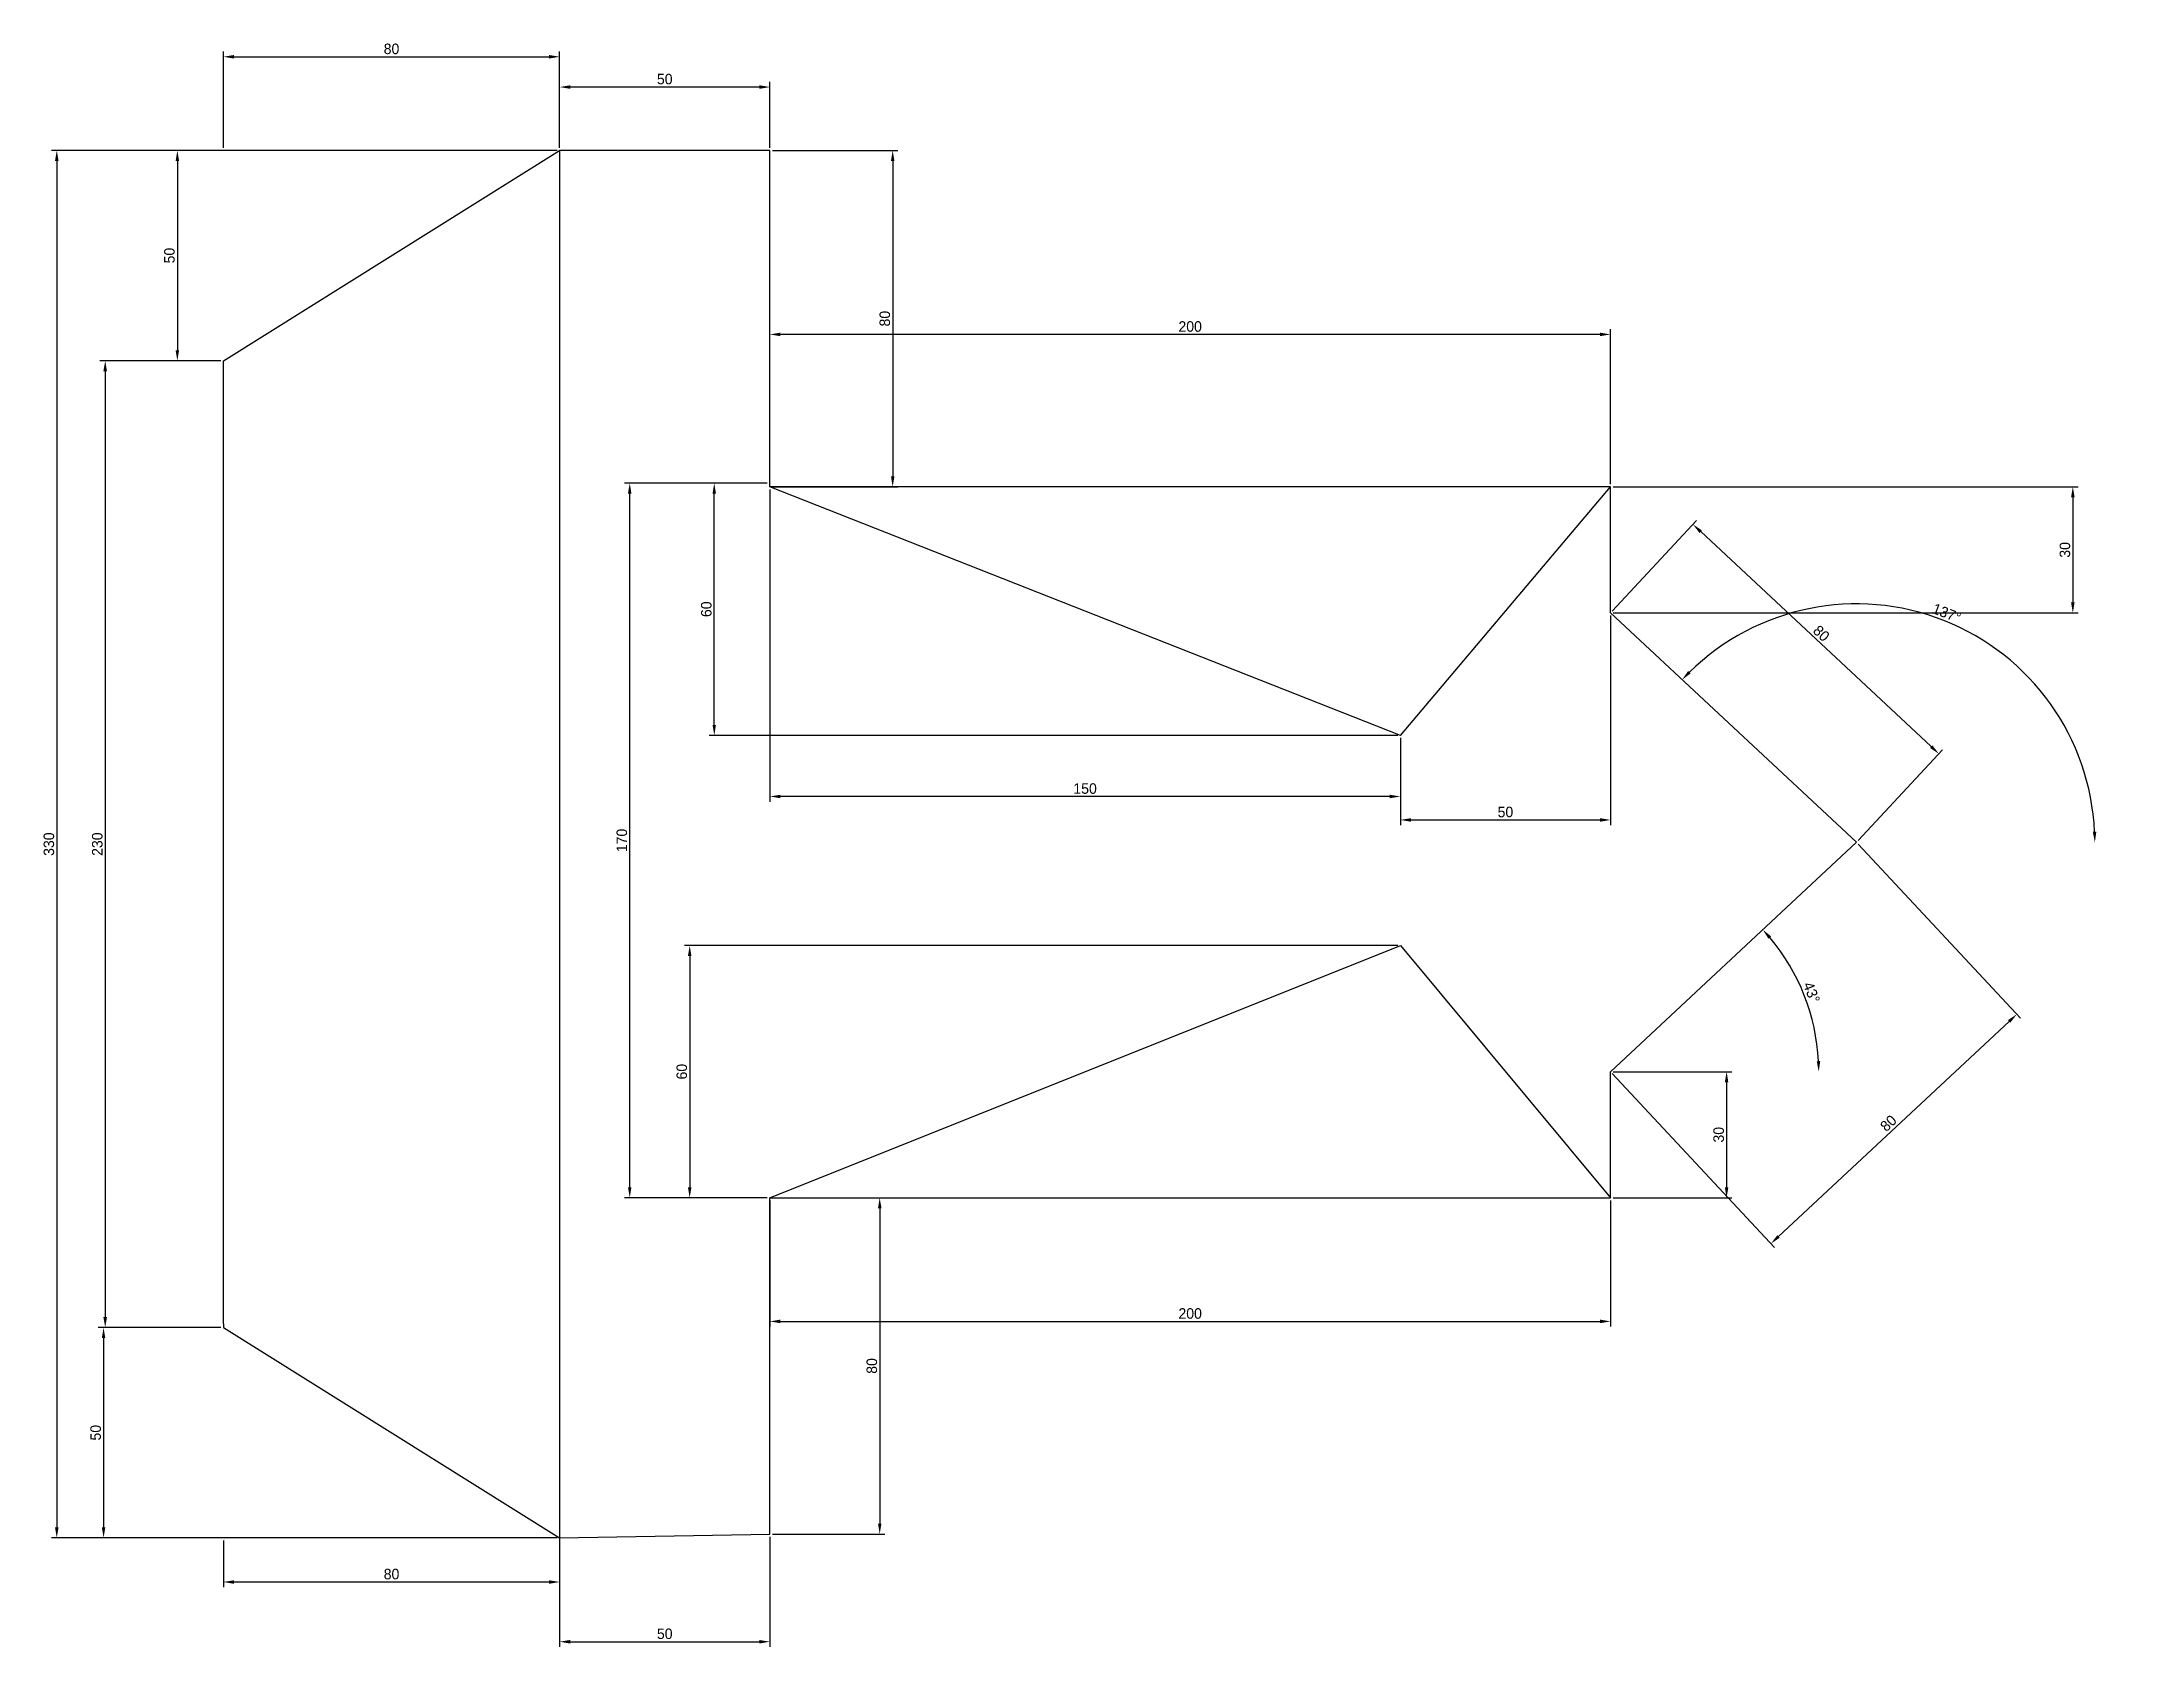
# Model space of a CAD drawing. Header units: millimetres. Extents: x -43 to 456, y -27 to 355.
import ezdxf

# ---------------------------------------------------------------- set-up
doc = ezdxf.new("R2010")
doc.units = ezdxf.units.MM
doc.dimstyles.new('ISO-25', dxfattribs={"dimtxt": 2.5, "dimasz": 2.5, "dimexe": 1.25, "dimexo": 0.625, "dimtad": 1, "dimtxsty": 'Standard', "dimcen": 2.5, "dimadec": 0, "dimazin": 0, "dimtfac": 1, "dimtmove": 0, "dimatfit": 3, "dimfxl": 1, "dimarcsym": 0})

# ---------------------------------------------------------------- blocks, each defined once
blk = doc.blocks.new('*D6')
at = {"color": 0, "lineweight": -2, "transparency": 16777216}
for p, q in [((80, -0.62), (80, -26.85)), ((130, -0.62), (130, -26.85)), ((82.5, -25.6), (127.5, -25.6))]:
    blk.add_line(p, q, dxfattribs=at)
at = {"color": 0, "transparency": 16777216}
for points in [[(82.5, -25.18), (82.5, -26.02), (80, -25.6)], [(127.5, -25.18), (127.5, -26.02), (130, -25.6)]]:
    blk.add_solid(points, dxfattribs=at)
at = {"layer": 'Defpoints', "color": 0, "transparency": 16777216}
for p in [(80, 0), (130, 0), (130, -25.6)]:
    blk.add_point(p, dxfattribs=at)
at = {"color": 0, "transparency": 16777216, "insert": (105, -23.72), "char_height": 2.5, "attachment_point": 5}
blk.add_mtext('50', dxfattribs=at)
blk = doc.blocks.new('*D7')
at = {"color": 0, "lineweight": -2, "transparency": 16777216}
for p, q in [((130.63, 80), (157.39, 80)), ((156.14, 77.5), (156.14, 2.5)), ((130.63, 0), (157.39, 0))]:
    blk.add_line(p, q, dxfattribs=at)
at = {"color": 0, "transparency": 16777216}
for points in [[(155.73, 77.5), (156.56, 77.5), (156.14, 80)], [(155.73, 2.5), (156.56, 2.5), (156.14, 0)]]:
    blk.add_solid(points, dxfattribs=at)
at = {"layer": 'Defpoints', "color": 0, "transparency": 16777216}
for p in [(130, 80), (130, 0), (156.14, 0)]:
    blk.add_point(p, dxfattribs=at)
at = {"color": 0, "transparency": 16777216, "insert": (154.27, 40), "char_height": 2.5, "attachment_point": 5, "rotation": 90}
blk.add_mtext('80', dxfattribs=at)
blk = doc.blocks.new('*D8')
at = {"color": 0, "lineweight": -2, "transparency": 16777216}
for p, q in [((130, 79.38), (130, 49.35)), ((330, 79.38), (330, 49.35)), ((132.5, 50.6), (327.5, 50.6))]:
    blk.add_line(p, q, dxfattribs=at)
at = {"color": 0, "transparency": 16777216}
for points in [[(132.5, 51.02), (132.5, 50.18), (130, 50.6)], [(327.5, 51.02), (327.5, 50.18), (330, 50.6)]]:
    blk.add_solid(points, dxfattribs=at)
at = {"layer": 'Defpoints', "color": 0, "transparency": 16777216}
for p in [(130, 80), (330, 80), (330, 50.6)]:
    blk.add_point(p, dxfattribs=at)
at = {"color": 0, "transparency": 16777216, "insert": (230, 52.47), "char_height": 2.5, "attachment_point": 5}
blk.add_mtext('200', dxfattribs=at)
blk = doc.blocks.new('*D9')
at = {"color": 0, "lineweight": -2, "transparency": 16777216}
for p, q in [((330.63, 110), (358.87, 110)), ((357.62, 107.5), (357.62, 82.5)), ((330.63, 80), (358.87, 80))]:
    blk.add_line(p, q, dxfattribs=at)
at = {"color": 0, "transparency": 16777216}
for points in [[(357.2, 107.5), (358.03, 107.5), (357.62, 110)], [(357.2, 82.5), (358.03, 82.5), (357.62, 80)]]:
    blk.add_solid(points, dxfattribs=at)
at = {"layer": 'Defpoints', "color": 0, "transparency": 16777216}
for p in [(330, 110), (330, 80), (357.62, 80)]:
    blk.add_point(p, dxfattribs=at)
at = {"color": 0, "transparency": 16777216, "insert": (355.74, 95), "char_height": 2.5, "attachment_point": 5, "rotation": 90}
blk.add_mtext('30', dxfattribs=at)
blk = doc.blocks.new('*D10')
at = {"color": 0, "lineweight": -2, "transparency": 16777216}
for p, q in [((388.93, 164.1), (427.51, 122.74)), ((424.83, 121.95), (369.98, 70.8)), ((330.43, 109.54), (369, 68.18))]:
    blk.add_line(p, q, dxfattribs=at)
at = {"color": 0, "transparency": 16777216}
for points in [[(424.54, 122.25), (425.11, 121.64), (426.65, 123.65)], [(369.69, 71.1), (370.26, 70.49), (368.15, 69.09)]]:
    blk.add_solid(points, dxfattribs=at)
at = {"layer": 'Defpoints', "color": 0, "transparency": 16777216}
for p in [(388.51, 164.56), (330, 110), (368.15, 69.09)]:
    blk.add_point(p, dxfattribs=at)
at = {"color": 0, "transparency": 16777216, "insert": (396.12, 97.74), "char_height": 2.5, "attachment_point": 5, "rotation": 43}
blk.add_mtext('80', dxfattribs=at)
blk = doc.blocks.new('*D11')
at = {"color": 0, "lineweight": -2, "transparency": 16777216}
for p, q in [((330.43, 219.58), (350.48, 241.08)), ((351.45, 238.46), (406.3, 187.31)), ((388.93, 165.02), (408.98, 186.52))]:
    blk.add_line(p, q, dxfattribs=at)
at = {"color": 0, "transparency": 16777216}
for points in [[(351.74, 238.76), (351.17, 238.15), (349.62, 240.16)], [(406.59, 187.61), (406.02, 187), (408.13, 185.6)]]:
    blk.add_solid(points, dxfattribs=at)
at = {"layer": 'Defpoints', "color": 0, "transparency": 16777216}
for p in [(330, 219.12), (408.13, 185.6), (388.51, 164.56)]:
    blk.add_point(p, dxfattribs=at)
at = {"color": 0, "transparency": 16777216, "insert": (380.16, 214.25), "char_height": 2.5, "attachment_point": 5, "rotation": 317}
blk.add_mtext('80', dxfattribs=at)
blk = doc.blocks.new('*D12')
at = {"color": 0, "lineweight": -2, "transparency": 16777216}
blk.add_arc((388.51, 164.56), 56.71, 2.5258, 134.4742, dxfattribs=at)
at = {"color": 0, "transparency": 16777216}
for points in [[(349.07, 204.74), (348.48, 205.32), (347.03, 203.24)], [(445.58, 167.07), (444.75, 167.05), (445.22, 164.56)]]:
    blk.add_solid(points, dxfattribs=at)
at = {"layer": 'Defpoints', "color": 0, "transparency": 16777216}
for p in [(330, 219.12), (428.14, 205.13), (388.51, 164.56), (388.51, 164.56), (447.72, 164.56)]:
    blk.add_point(p, dxfattribs=at)
at = {"color": 0, "transparency": 16777216, "insert": (409.98, 219.07), "char_height": 2.5, "attachment_point": 5, "rotation": 338.5}
blk.add_mtext('137°', dxfattribs=at)
blk = doc.blocks.new('*D13')
at = {"color": 0, "lineweight": -2, "transparency": 16777216}
blk.add_arc((330, 110), 49.54, 2.8919, 40.1081, dxfattribs=at)
at = {"color": 0, "transparency": 16777216}
for points in [[(367.57, 141.64), (368.2, 142.19), (366.23, 143.78)], [(379.89, 112.51), (379.06, 112.49), (379.54, 110)]]:
    blk.add_solid(points, dxfattribs=at)
at = {"layer": 'Defpoints', "color": 0, "transparency": 16777216}
for p in [(388.51, 164.56), (377.99, 122.26), (330, 110), (330, 110), (456.44, 110)]:
    blk.add_point(p, dxfattribs=at)
at = {"color": 0, "transparency": 16777216, "insert": (377.83, 128.84), "char_height": 2.5, "attachment_point": 5, "rotation": 291.5}
blk.add_mtext('43°', dxfattribs=at)
blk = doc.blocks.new('*D14')
at = {"color": 0, "lineweight": -2, "transparency": 16777216}
for p, q in [((330.63, 249.12), (441.24, 249.12)), ((439.99, 246.62), (439.99, 221.62)), ((330.63, 219.12), (441.24, 219.12))]:
    blk.add_line(p, q, dxfattribs=at)
at = {"color": 0, "transparency": 16777216}
for points in [[(439.57, 246.62), (440.41, 246.62), (439.99, 249.12)], [(439.57, 221.62), (440.41, 221.62), (439.99, 219.12)]]:
    blk.add_solid(points, dxfattribs=at)
at = {"layer": 'Defpoints', "color": 0, "transparency": 16777216}
for p in [(330, 249.12), (330, 219.12), (439.99, 219.12)]:
    blk.add_point(p, dxfattribs=at)
at = {"color": 0, "transparency": 16777216, "insert": (438.12, 234.12), "char_height": 2.5, "attachment_point": 5, "rotation": 90}
blk.add_mtext('30', dxfattribs=at)
blk = doc.blocks.new('*D15')
at = {"color": 0, "lineweight": -2, "transparency": 16777216}
for p, q in [((130, 249.74), (130, 286.62)), ((327.5, 285.37), (132.5, 285.37)), ((330, 249.74), (330, 286.62))]:
    blk.add_line(p, q, dxfattribs=at)
at = {"color": 0, "transparency": 16777216}
for points in [[(132.5, 285.78), (132.5, 284.95), (130, 285.37)], [(327.5, 285.78), (327.5, 284.95), (330, 285.37)]]:
    blk.add_solid(points, dxfattribs=at)
at = {"layer": 'Defpoints', "color": 0, "transparency": 16777216}
for p in [(130, 285.37), (130, 249.12), (330, 249.12)]:
    blk.add_point(p, dxfattribs=at)
at = {"color": 0, "transparency": 16777216, "insert": (230, 287.24), "char_height": 2.5, "attachment_point": 5}
blk.add_mtext('200', dxfattribs=at)
blk = doc.blocks.new('*D16')
at = {"color": 0, "lineweight": -2, "transparency": 16777216}
for p, q in [((130.63, 329.12), (160.48, 329.12)), ((159.23, 326.62), (159.23, 251.62)), ((130.63, 249.12), (160.48, 249.12))]:
    blk.add_line(p, q, dxfattribs=at)
at = {"color": 0, "transparency": 16777216}
for points in [[(158.82, 326.62), (159.65, 326.62), (159.23, 329.12)], [(158.82, 251.62), (159.65, 251.62), (159.23, 249.12)]]:
    blk.add_solid(points, dxfattribs=at)
at = {"layer": 'Defpoints', "color": 0, "transparency": 16777216}
for p in [(130, 329.12), (130, 249.12), (159.23, 249.12)]:
    blk.add_point(p, dxfattribs=at)
at = {"color": 0, "transparency": 16777216, "insert": (157.36, 289.12), "char_height": 2.5, "attachment_point": 5, "rotation": 90}
blk.add_mtext('80', dxfattribs=at)
blk = doc.blocks.new('*D17')
at = {"color": 0, "lineweight": -2, "transparency": 16777216}
for p, q in [((80, 329.74), (80, 345.46)), ((130, 329.74), (130, 345.46)), ((127.5, 344.21), (82.5, 344.21))]:
    blk.add_line(p, q, dxfattribs=at)
at = {"color": 0, "transparency": 16777216}
for points in [[(82.5, 344.63), (82.5, 343.79), (80, 344.21)], [(127.5, 344.63), (127.5, 343.79), (130, 344.21)]]:
    blk.add_solid(points, dxfattribs=at)
at = {"layer": 'Defpoints', "color": 0, "transparency": 16777216}
for p in [(80, 344.21), (80, 329.12), (130, 329.12)]:
    blk.add_point(p, dxfattribs=at)
at = {"color": 0, "transparency": 16777216, "insert": (105, 346.09), "char_height": 2.5, "attachment_point": 5}
blk.add_mtext('50', dxfattribs=at)
blk = doc.blocks.new('*D19')
at = {"color": 0, "lineweight": -2, "transparency": 16777216}
for p, q in [((79.38, 329.12), (-40.89, 329.12)), ((-39.64, 326.62), (-39.64, 1.62)), ((79.38, -0.88), (-40.89, -0.88))]:
    blk.add_line(p, q, dxfattribs=at)
at = {"color": 0, "transparency": 16777216}
for points in [[(-40.06, 326.62), (-39.22, 326.62), (-39.64, 329.12)], [(-40.06, 1.62), (-39.22, 1.62), (-39.64, -0.88)]]:
    blk.add_solid(points, dxfattribs=at)
at = {"layer": 'Defpoints', "color": 0, "transparency": 16777216}
for p in [(80, 329.12), (-39.64, -0.88), (80, -0.88)]:
    blk.add_point(p, dxfattribs=at)
at = {"color": 0, "transparency": 16777216, "insert": (-41.51, 164.12), "char_height": 2.5, "attachment_point": 5, "rotation": 90}
blk.add_mtext('330', dxfattribs=at)
blk = doc.blocks.new('*D21')
at = {"color": 0, "lineweight": -2, "transparency": 16777216}
for p, q in [((0, -1.51), (0, -12.64)), ((80, -1.51), (80, -12.64)), ((77.5, -11.39), (2.5, -11.39))]:
    blk.add_line(p, q, dxfattribs=at)
at = {"color": 0, "transparency": 16777216}
for points in [[(2.5, -10.98), (2.5, -11.81), (0, -11.39)], [(77.5, -10.98), (77.5, -11.81), (80, -11.39)]]:
    blk.add_solid(points, dxfattribs=at)
at = {"layer": 'Defpoints', "color": 0, "transparency": 16777216}
for p in [(0, -0.88), (80, -0.88), (0, -11.39)]:
    blk.add_point(p, dxfattribs=at)
at = {"color": 0, "transparency": 16777216, "insert": (40, -9.52), "char_height": 2.5, "attachment_point": 5}
blk.add_mtext('80', dxfattribs=at)
blk = doc.blocks.new('*D22')
at = {"color": 0, "lineweight": -2, "transparency": 16777216}
for p, q in [((0, 329.74), (0, 352.66)), ((2.5, 351.41), (77.5, 351.41)), ((80, 329.74), (80, 352.66))]:
    blk.add_line(p, q, dxfattribs=at)
at = {"color": 0, "transparency": 16777216}
for points in [[(2.5, 351.83), (2.5, 350.99), (0, 351.41)], [(77.5, 351.83), (77.5, 350.99), (80, 351.41)]]:
    blk.add_solid(points, dxfattribs=at)
at = {"layer": 'Defpoints', "color": 0, "transparency": 16777216}
for p in [(80, 351.41), (0, 329.12), (80, 329.12)]:
    blk.add_point(p, dxfattribs=at)
at = {"color": 0, "transparency": 16777216, "insert": (40, 353.28), "char_height": 2.5, "attachment_point": 5}
blk.add_mtext('80', dxfattribs=at)
blk = doc.blocks.new('*D23')
at = {"color": 0, "lineweight": -2, "transparency": 16777216}
for p, q in [((330, 218.49), (330, 168.63)), ((280, 189.38), (280, 168.63)), ((282.5, 169.88), (327.5, 169.88))]:
    blk.add_line(p, q, dxfattribs=at)
at = {"color": 0, "transparency": 16777216}
for points in [[(282.5, 170.3), (282.5, 169.46), (280, 169.88)], [(327.5, 170.3), (327.5, 169.46), (330, 169.88)]]:
    blk.add_solid(points, dxfattribs=at)
at = {"layer": 'Defpoints', "color": 0, "transparency": 16777216}
for p in [(330, 219.12), (280, 190), (330, 169.88)]:
    blk.add_point(p, dxfattribs=at)
at = {"color": 0, "transparency": 16777216, "insert": (305, 171.76), "char_height": 2.5, "attachment_point": 5}
blk.add_mtext('50', dxfattribs=at)
blk = doc.blocks.new('*D24')
at = {"color": 0, "lineweight": -2, "transparency": 16777216}
for p, q in [((130, 248.49), (130, 174.21)), ((280, 189.38), (280, 174.21)), ((277.5, 175.46), (132.5, 175.46))]:
    blk.add_line(p, q, dxfattribs=at)
at = {"color": 0, "transparency": 16777216}
for points in [[(132.5, 175.87), (132.5, 175.04), (130, 175.46)], [(277.5, 175.87), (277.5, 175.04), (280, 175.46)]]:
    blk.add_solid(points, dxfattribs=at)
at = {"layer": 'Defpoints', "color": 0, "transparency": 16777216}
for p in [(130, 249.12), (280, 190), (130, 175.46)]:
    blk.add_point(p, dxfattribs=at)
at = {"color": 0, "transparency": 16777216, "insert": (205, 177.33), "char_height": 2.5, "attachment_point": 5}
blk.add_mtext('150', dxfattribs=at)
blk = doc.blocks.new('*D26')
at = {"color": 0, "lineweight": -2, "transparency": 16777216}
for p, q in [((279.38, 140), (109.69, 140)), ((110.94, 137.5), (110.94, 82.5)), ((129.38, 80), (109.69, 80))]:
    blk.add_line(p, q, dxfattribs=at)
at = {"color": 0, "transparency": 16777216}
for points in [[(110.52, 137.5), (111.35, 137.5), (110.94, 140)], [(110.52, 82.5), (111.35, 82.5), (110.94, 80)]]:
    blk.add_solid(points, dxfattribs=at)
at = {"layer": 'Defpoints', "color": 0, "transparency": 16777216}
for p in [(280, 140), (110.94, 80), (130, 80)]:
    blk.add_point(p, dxfattribs=at)
at = {"color": 0, "transparency": 16777216, "insert": (109.06, 110), "char_height": 2.5, "attachment_point": 5, "rotation": 90}
blk.add_mtext('60', dxfattribs=at)
blk = doc.blocks.new('*D30')
at = {"color": 0, "lineweight": -2, "transparency": 16777216}
for p, q in [((-0.63, 49.12), (-29.76, 49.12)), ((-28.51, 46.62), (-28.51, 1.62)), ((79.38, -0.88), (-29.76, -0.88))]:
    blk.add_line(p, q, dxfattribs=at)
at = {"color": 0, "transparency": 16777216}
for points in [[(-28.92, 46.62), (-28.09, 46.62), (-28.51, 49.12)], [(-28.92, 1.62), (-28.09, 1.62), (-28.51, -0.88)]]:
    blk.add_solid(points, dxfattribs=at)
at = {"layer": 'Defpoints', "color": 0, "transparency": 16777216}
for p in [(0, 49.12), (-28.51, -0.88), (80, -0.88)]:
    blk.add_point(p, dxfattribs=at)
at = {"color": 0, "transparency": 16777216, "insert": (-30.38, 24.12), "char_height": 2.5, "attachment_point": 5, "rotation": 90}
blk.add_mtext('50', dxfattribs=at)
blk = doc.blocks.new('*D32')
at = {"color": 0, "lineweight": -2, "transparency": 16777216}
for p, q in [((79.38, 329.12), (-12.2, 329.12)), ((-10.95, 326.62), (-10.95, 281.62)), ((-0.63, 279.12), (-12.2, 279.12))]:
    blk.add_line(p, q, dxfattribs=at)
at = {"color": 0, "transparency": 16777216}
for points in [[(-11.37, 326.62), (-10.54, 326.62), (-10.95, 329.12)], [(-11.37, 281.62), (-10.54, 281.62), (-10.95, 279.12)]]:
    blk.add_solid(points, dxfattribs=at)
at = {"layer": 'Defpoints', "color": 0, "transparency": 16777216}
for p in [(80, 329.12), (-10.95, 279.12), (0, 279.12)]:
    blk.add_point(p, dxfattribs=at)
at = {"color": 0, "transparency": 16777216, "insert": (-12.83, 304.12), "char_height": 2.5, "attachment_point": 5, "rotation": 90}
blk.add_mtext('50', dxfattribs=at)
blk = doc.blocks.new('*D33')
at = {"color": 0, "lineweight": -2, "transparency": 16777216}
for p, q in [((-0.63, 279.12), (-29.37, 279.12)), ((-28.12, 276.62), (-28.12, 51.62)), ((-0.63, 49.12), (-29.37, 49.12))]:
    blk.add_line(p, q, dxfattribs=at)
at = {"color": 0, "transparency": 16777216}
for points in [[(-28.54, 276.62), (-27.7, 276.62), (-28.12, 279.12)], [(-28.54, 51.62), (-27.7, 51.62), (-28.12, 49.12)]]:
    blk.add_solid(points, dxfattribs=at)
at = {"layer": 'Defpoints', "color": 0, "transparency": 16777216}
for p in [(0, 279.12), (-28.12, 49.12), (0, 49.12)]:
    blk.add_point(p, dxfattribs=at)
at = {"color": 0, "transparency": 16777216, "insert": (-29.99, 164.12), "char_height": 2.5, "attachment_point": 5, "rotation": 90}
blk.add_mtext('230', dxfattribs=at)
blk = doc.blocks.new('*D34')
at = {"color": 0, "lineweight": -2, "transparency": 16777216}
for p, q in [((129.38, 250), (95.42, 250)), ((96.67, 82.5), (96.67, 247.5)), ((129.38, 80), (95.42, 80))]:
    blk.add_line(p, q, dxfattribs=at)
at = {"color": 0, "transparency": 16777216}
for points in [[(96.25, 247.5), (97.08, 247.5), (96.67, 250)], [(96.25, 82.5), (97.08, 82.5), (96.67, 80)]]:
    blk.add_solid(points, dxfattribs=at)
at = {"layer": 'Defpoints', "color": 0, "transparency": 16777216}
for p in [(96.67, 250), (130, 250), (130, 80)]:
    blk.add_point(p, dxfattribs=at)
at = {"color": 0, "transparency": 16777216, "insert": (94.79, 165), "char_height": 2.5, "attachment_point": 5, "rotation": 90}
blk.add_mtext('170', dxfattribs=at)
blk = doc.blocks.new('*D35')
at = {"color": 0, "lineweight": -2, "transparency": 16777216}
for p, q in [((129.38, 250), (115.53, 250)), ((116.78, 192.5), (116.78, 247.5)), ((279.38, 190), (115.53, 190))]:
    blk.add_line(p, q, dxfattribs=at)
at = {"color": 0, "transparency": 16777216}
for points in [[(116.36, 247.5), (117.19, 247.5), (116.78, 250)], [(116.36, 192.5), (117.19, 192.5), (116.78, 190)]]:
    blk.add_solid(points, dxfattribs=at)
at = {"layer": 'Defpoints', "color": 0, "transparency": 16777216}
for p in [(116.78, 250), (130, 250), (280, 190)]:
    blk.add_point(p, dxfattribs=at)
at = {"color": 0, "transparency": 16777216, "insert": (114.9, 220), "char_height": 2.5, "attachment_point": 5, "rotation": 90}
blk.add_mtext('60', dxfattribs=at)

msp = doc.modelspace()

# ---------------------------------------------------------------- linework, layer by layer
for p, q in [((0, 279.12), (80, 329.12)), ((130, 329.12), (80, 329.12)), ((80, 329.12), (80, -0.88)), ((130, 249.12), (130, 329.12)), ((0, 50), (0, 279.12)), ((130, 249.12), (130, 250)), ((330, 249.12), (130, 249.12)), ((280, 190), (130, 249.12)), ((280, 190), (330, 249.12)), ((330, 219.12), (330, 249.12)), ((388.508, 164.56), (330, 219.12)), ((330, 110), (388.508, 164.56)), ((130, 80), (280, 140)), ((280, 140), (330, 80)), ((330, 80), (330, 110)), ((130, 0), (130, 80)), ((130, 80), (330, 80)), ((0, 50), (0, 49.12)), ((0, 49.12), (80, -0.88)), ((80, -0.88), (130, 0))]:
    msp.add_line(p, q)

# ---------------------------------------------------------------- dimensions: what is measured, and where the dimension line sits
for base, p1, p2, picture, middle in [((80, 351.409), (0, 329.12), (80, 329.12), '*D22', (40, 353.284)), ((130, 175.457), (280, 190), (130, 249.12), '*D24', (205, 177.332)), ((330, 169.881), (280, 190), (330, 219.12), '*D23', (305, 171.756)), ((0, -11.392), (80, -0.88), (0, -0.88), '*D21', (40, -9.517))]:
    dim = msp.add_linear_dim(base=base, p1=p1, p2=p2, dimstyle='ISO-25')
    dim.commit()
    dim.dimension.update_dxf_attribs({"geometry": picture, "text_midpoint": middle})
for p1, p2, distance, picture, middle in [((130, 329.12), (80, 329.12), -15.092, '*D17', (105, 346.087)), ((130, 329.12), (130, 249.12), 29.232, '*D16', (157.357, 289.12)), ((330, 249.12), (130, 249.12), -36.247, '*D15', (230, 287.242)), ((330, 249.12), (330, 219.12), 109.991, '*D14', (438.116, 234.12)), ((330, 219.12), (388.508, 164.56), 28.773, '*D11', (380.156, 214.255)), ((388.508, 164.56), (330, 110), 55.934, '*D10', (396.122, 97.744)), ((330, 110), (330, 80), 27.618, '*D9', (355.743, 95)), ((130, 80), (130, 0), 26.144, '*D7', (154.269, 40)), ((130, 80), (330, 80), -29.401, '*D8', (230, 52.474)), ((80, 0), (130, 0), -25.599, '*D6', (105, -23.724))]:
    dim = msp.add_aligned_dim(p1=p1, p2=p2, distance=distance, dimstyle='ISO-25')
    dim.commit()
    dim.dimension.update_dxf_attribs({"geometry": picture, "text_midpoint": middle})
for base, p1, p2, picture, middle in [((-39.639, -0.88), (80, 329.12), (80, -0.88), '*D19', (-41.514, 164.12)), ((-10.952, 279.12), (80, 329.12), (0, 279.12), '*D32', (-12.827, 304.12)), ((-28.12, 49.12), (0, 279.12), (0, 49.12), '*D33', (-29.995, 164.12)), ((96.667, 250), (130, 80), (130, 250), '*D34', (94.792, 165)), ((116.778, 250), (280, 190), (130, 250), '*D35', (114.903, 220)), ((110.936, 80), (280, 140), (130, 80), '*D26', (109.061, 110)), ((-28.506, -0.88), (0, 49.12), (80, -0.88), '*D30', (-30.381, 24.12))]:
    dim = msp.add_linear_dim(base=base, p1=p1, p2=p2, angle=90, dimstyle='ISO-25')
    dim.commit()
    dim.dimension.update_dxf_attribs({"geometry": picture, "text_midpoint": middle})
for base, line1, line2, picture, middle in [((428.142, 205.127), ((388.508, 164.56), (330, 219.12)), ((388.508, 164.56), (447.721, 164.56)), '*D12', (409.981, 219.072)), ((377.994, 122.263), ((330, 110), (456.444, 110)), ((330, 110), (388.508, 164.56)), '*D13', (377.834, 128.842))]:
    dim = msp.add_angular_dim_2l(base=base, line1=line1, line2=line2, dimstyle='ISO-25')
    dim.commit()
    dim.dimension.update_dxf_attribs({"geometry": picture, "text_midpoint": middle})

doc.saveas('drawing.dxf')
